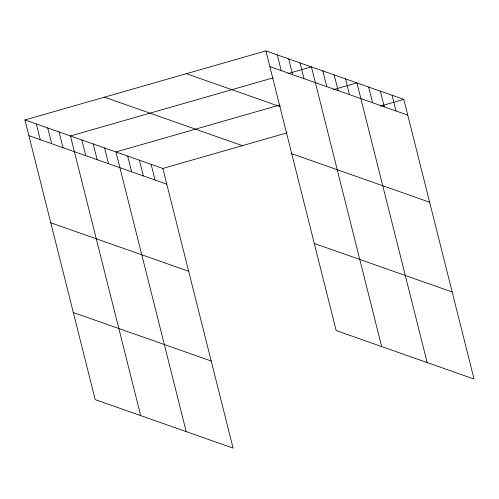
<?xml version="1.0" encoding="UTF-8"?>
<svg xmlns="http://www.w3.org/2000/svg" width="499" height="499" viewBox="0 0 499 499"><rect width="100%" height="100%" fill="white"/><g stroke="black" fill="none" stroke-linecap="round" stroke-linejoin="round"><path stroke-width="0.75" d="M24.95 119.953L162.842 168.444L233.089 448.108L95.197 399.618L24.95 119.953L265.911 50.892L403.803 99.382L474.05 379.047L336.158 330.556L265.911 50.892M273.128 77.869L70.453 135.953L140.699 415.617M287.854 73.646L311.413 66.891L381.666 346.562M279.608 105.052L115.955 151.958L186.202 431.623M333.357 89.645L356.922 82.896L427.169 362.561M162.842 168.444L287.044 132.846M380.244 106.137L403.803 99.382M269.865 66.623L407.752 115.113M186.395 73.684L280.332 106.717M291.74 153.723L429.633 202.214M104.466 97.162L242.358 145.652M28.905 135.684L166.791 184.175M314.283 243.462L452.175 291.952M50.779 222.785L188.672 271.275M73.322 312.517L211.208 361.008M392.083 95.259L396.031 110.996M380.363 91.136L384.311 106.873M368.642 87.019L372.591 102.75M345.545 78.898L349.493 94.629M334.168 74.894L338.122 90.625M322.791 70.895L326.745 86.626M300.042 62.893L303.991 78.624M288.665 58.894L292.614 74.625M277.288 54.89L281.243 70.627M151.122 164.321L155.07 180.052M139.402 160.198L143.35 175.935M127.675 156.075L131.63 171.812M104.584 147.953L108.532 163.691M93.207 143.955L97.155 159.686M81.83 139.957L85.784 155.688M59.075 131.954L63.03 147.685M47.704 127.95L51.653 143.687M36.327 123.952L40.276 139.683"/></g></svg>
